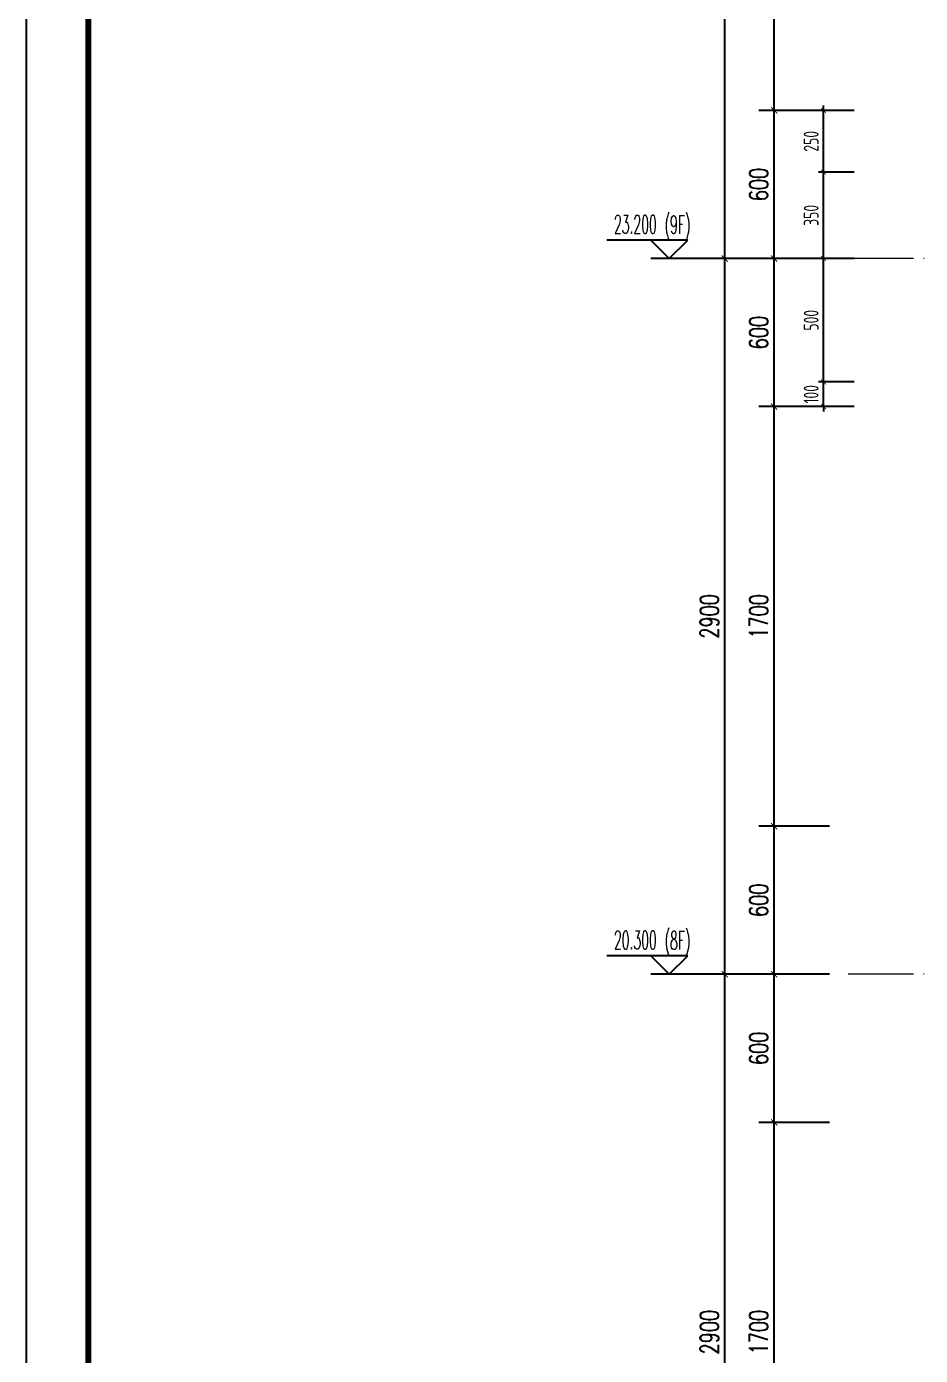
# Model space of a CAD drawing. Extents: x -668857 to 185752, y -270966 to 286822.
# Drawn here: x 36851 to 40474, y 133340 to 138724 of the extents above; entities that cross this region are included whole.
import ezdxf

# ---------------------------------------------------------------- set-up
doc = ezdxf.new("R2010")
doc.units = 0
doc.header["$LTSCALE"] = 1000
doc.linetypes.add('DOTE', pattern=[2.42, 2, -0.2, 0.02, -0.2])
doc.layers.get('0').update_dxf_attribs({"linetype": 'CONTINUOUS'})
doc.layers.get('DEFPOINTS').update_dxf_attribs({"linetype": 'CONTINUOUS'})
for name, color, linetype in [('DIM', 2, 'CONTINUOUS'), ('DIM_ELEV', 3, 'CONTINUOUS'), ('PUB_DIM', 3, 'CONTINUOUS'), ('PUB_TEXT', 2, 'CONTINUOUS')]:
    doc.layers.add(name, color=color, linetype=linetype)
doc.layers.add('DOTE', color=19, linetype='DOTE', lineweight=9)
doc.layers.add('图框', color=9, linetype='CONTINUOUS', lineweight=18)
doc.layers.add('yichutu', color=7, linetype='CONTINUOUS', true_color=0xffffff)
doc.styles.add('_TCH_DIM', font='SIMPLEX.shx', dxfattribs={"width": 0.7, "bigfont": 'GBCBIG.shx'})
doc.styles.add('_TCH_DIM_T3', font='SIMPLEX', dxfattribs={"width": 0.705882, "bigfont": 'GBCBIG'})
doc.styles.add('TSSD_DIMENSION', font='Tssdeng.shx', dxfattribs={"width": 0.7, "bigfont": 'tssdchn.shx'})
doc.dimstyles.new('_TCH_ARCH&&25', dxfattribs={"dimtxt": 74.375, "dimasz": 25, "dimexe": 62.5, "dimexo": 75, "dimgap": 25, "dimtad": 1, "dimdec": 0, "dimzin": 0, "dimdsep": 46, "dimtxsty": '_TCH_DIM_T3', "dimblk": 'ARCHTICK', "dimcen": 0.09, "dimclrt": 7, "dimazin": 0, "dimtfac": 1, "dimtdec": 0, "dimtix": 1, "dimtmove": 2, "dimatfit": 3, "dimldrblk": 'ARCHTICK', "dimfxl": 1, "dimtolj": 1, "dimtzin": 0, "dimarcsym": 0})
doc.dimstyles.new('TSSD_20_20', dxfattribs={"dimtxt": 60, "dimasz": 20, "dimexe": 20, "dimexo": 50, "dimgap": 20, "dimtad": 1, "dimdec": 0, "dimzin": 0, "dimdsep": 46, "dimtxsty": 'TSSD_DIMENSION', "dimblk": 'ARCHTICK', "dimblk1": 'ARCHTICK', "dimblk2": 'ARCHTICK', "dimcen": 0, "dimdle": 20, "dimclrt": 7, "dimadec": 0, "dimazin": 0, "dimtfac": 1, "dimtdec": 0, "dimtix": 1, "dimtmove": 2, "dimatfit": 3, "dimfxl": 1, "dimtolj": 1, "dimtzin": 0, "dimarcsym": 0})

# ---------------------------------------------------------------- blocks, each defined once
blk = doc.blocks.new('GFDDDDRG')
at = {"layer": '图框'}
blk.add_lwpolyline([(923310, -107437), (923310, -159999), (893610, -159999), (893610, -107437)], close=True, dxfattribs=at)
blk.add_lwpolyline([(923310, -107437), (923310, -159999), (893610, -159999), (893610, -107437)], close=True, dxfattribs=at)
at = {"layer": '图框', "const_width": 50}
blk.add_lwpolyline([(894110, -159499), (922810, -159499), (922810, -108687), (894110, -108687)], close=True, dxfattribs=at)
blk = doc.blocks.new('yct-1051-594-26275-14850-25-1002.0')
at = {"layer": 'yichutu', "color": 7, "true_color": 0xffffff}
blk.add_lwpolyline([(0, 0), (0, 14850), (26275, 14850), (26275, 0)], close=True, dxfattribs=at)
blk = doc.blocks.new('_ArchTick')
at = {"color": 0, "linetype": 'ByBlock', "const_width": 0.15}
blk.add_lwpolyline([(-0.5, -0.5), (0.5, 0.5)], dxfattribs=at)
blk = doc.blocks.new('*D1698')
at = {"layer": 'DEFPOINTS', "color": 0, "transparency": 16777216}
for p in [(40081.4, 138384.6), (40256, 138384.6), (40256, 138134.6)]:
    blk.add_point(p, dxfattribs=at)
at = {"layer": 'DIM', "color": 0, "lineweight": -2, "transparency": 16777216}
for p, q in [((40206, 138384.6), (40061.4, 138384.6)), ((40081.4, 138114.6), (40081.4, 138404.6)), ((40206, 138134.6), (40061.4, 138134.6))]:
    blk.add_line(p, q, dxfattribs=at)
at = {"layer": 'DIM', "color": 0, "lineweight": -2, "transparency": 16777216, "xscale": 20, "yscale": 20, "zscale": 20}
for p, rotation in [((40081.4, 138384.6), 90), ((40081.4, 138134.6), 270)]:
    blk.add_blockref('_ArchTick', p, dxfattribs=dict(at, rotation=rotation))
at = {"layer": 'DIM', "color": 7, "transparency": 16777216, "insert": (40031.4, 138259.6), "char_height": 60, "attachment_point": 5, "rotation": 90, "style": 'TSSD_DIMENSION'}
blk.add_mtext('\\A1;250', dxfattribs=at)
blk = doc.blocks.new('*D1699')
at = {"layer": 'DEFPOINTS', "color": 0, "transparency": 16777216}
for p in [(40081.4, 138134.6), (40256, 138134.6), (40256, 137784.6)]:
    blk.add_point(p, dxfattribs=at)
at = {"layer": 'DIM', "color": 0, "lineweight": -2, "transparency": 16777216}
for p, q in [((40081.4, 137764.6), (40081.4, 138154.6)), ((40206, 138134.6), (40061.4, 138134.6)), ((40206, 137784.6), (40061.4, 137784.6))]:
    blk.add_line(p, q, dxfattribs=at)
at = {"layer": 'DIM', "color": 0, "lineweight": -2, "transparency": 16777216, "xscale": 20, "yscale": 20, "zscale": 20}
for p, rotation in [((40081.4, 138134.6), 90), ((40081.4, 137784.6), 270)]:
    blk.add_blockref('_ArchTick', p, dxfattribs=dict(at, rotation=rotation))
at = {"layer": 'DIM', "color": 7, "transparency": 16777216, "insert": (40031.4, 137959.6), "char_height": 60, "attachment_point": 5, "rotation": 90, "style": 'TSSD_DIMENSION'}
blk.add_mtext('\\A1;350', dxfattribs=at)
blk = doc.blocks.new('*D1700')
at = {"layer": 'DEFPOINTS', "color": 0, "transparency": 16777216}
for p in [(40081.4, 137784.6), (40256, 137784.6), (40256, 137284.6)]:
    blk.add_point(p, dxfattribs=at)
at = {"layer": 'DIM', "color": 0, "lineweight": -2, "transparency": 16777216}
for p, q in [((40206, 137784.6), (40061.4, 137784.6)), ((40081.4, 137264.6), (40081.4, 137804.6)), ((40206, 137284.6), (40061.4, 137284.6))]:
    blk.add_line(p, q, dxfattribs=at)
at = {"layer": 'DIM', "color": 0, "lineweight": -2, "transparency": 16777216, "xscale": 20, "yscale": 20, "zscale": 20}
for p, rotation in [((40081.4, 137784.6), 90), ((40081.4, 137284.6), 270)]:
    blk.add_blockref('_ArchTick', p, dxfattribs=dict(at, rotation=rotation))
at = {"layer": 'DIM', "color": 7, "transparency": 16777216, "insert": (40031.4, 137534.6), "char_height": 60, "attachment_point": 5, "rotation": 90, "style": 'TSSD_DIMENSION'}
blk.add_mtext('\\A1;500', dxfattribs=at)
blk = doc.blocks.new('*D1709')
at = {"layer": 'DEFPOINTS', "color": 0, "transparency": 16777216}
for p in [(39881.4, 134284.6), (40181.4, 134284.6), (40181.4, 132584.6)]:
    blk.add_point(p, dxfattribs=at)
at = {"layer": 'PUB_DIM', "color": 0, "lineweight": -2, "transparency": 16777216}
for p, q in [((40106.4, 134284.6), (39818.9, 134284.6)), ((39881.4, 132584.6), (39881.4, 134284.6)), ((40106.4, 132584.6), (39818.9, 132584.6))]:
    blk.add_line(p, q, dxfattribs=at)
at = {"layer": 'PUB_DIM', "color": 0, "lineweight": -2, "transparency": 16777216, "xscale": 25, "yscale": 25, "zscale": 25}
for p, rotation in [((39881.4, 134284.6), 90), ((39881.4, 132584.6), 270)]:
    blk.add_blockref('_ArchTick', p, dxfattribs=dict(at, rotation=rotation))
at = {"layer": 'PUB_DIM', "color": 7, "transparency": 16777216, "insert": (39819.2, 133434.6), "char_height": 74.38, "attachment_point": 5, "rotation": 90, "style": '_TCH_DIM_T3'}
blk.add_mtext('\\A1;1700', dxfattribs=at)
blk = doc.blocks.new('*D1710')
at = {"layer": 'DEFPOINTS', "color": 0, "transparency": 16777216}
for p in [(39881.4, 134884.6), (40181.4, 134884.6), (40181.4, 134284.6)]:
    blk.add_point(p, dxfattribs=at)
at = {"layer": 'PUB_DIM', "color": 0, "lineweight": -2, "transparency": 16777216}
for p, q in [((40106.4, 134884.6), (39818.9, 134884.6)), ((39881.4, 134284.6), (39881.4, 134884.6)), ((40106.4, 134284.6), (39818.9, 134284.6))]:
    blk.add_line(p, q, dxfattribs=at)
at = {"layer": 'PUB_DIM', "color": 0, "lineweight": -2, "transparency": 16777216, "xscale": 25, "yscale": 25, "zscale": 25}
for p, rotation in [((39881.4, 134884.6), 90), ((39881.4, 134284.6), 270)]:
    blk.add_blockref('_ArchTick', p, dxfattribs=dict(at, rotation=rotation))
at = {"layer": 'PUB_DIM', "color": 7, "transparency": 16777216, "insert": (39819.2, 134584.6), "char_height": 74.38, "attachment_point": 5, "rotation": 90, "style": '_TCH_DIM_T3'}
blk.add_mtext('\\A1;600', dxfattribs=at)
blk = doc.blocks.new('*D1711')
at = {"layer": 'DEFPOINTS', "color": 0, "transparency": 16777216}
for p in [(39881.4, 135484.6), (40181.4, 135484.6), (40181.4, 134884.6)]:
    blk.add_point(p, dxfattribs=at)
at = {"layer": 'PUB_DIM', "color": 0, "lineweight": -2, "transparency": 16777216}
for p, q in [((40106.4, 135484.6), (39818.9, 135484.6)), ((39881.4, 134884.6), (39881.4, 135484.6)), ((40106.4, 134884.6), (39818.9, 134884.6))]:
    blk.add_line(p, q, dxfattribs=at)
at = {"layer": 'PUB_DIM', "color": 0, "lineweight": -2, "transparency": 16777216, "xscale": 25, "yscale": 25, "zscale": 25}
for p, rotation in [((39881.4, 135484.6), 90), ((39881.4, 134884.6), 270)]:
    blk.add_blockref('_ArchTick', p, dxfattribs=dict(at, rotation=rotation))
at = {"layer": 'PUB_DIM', "color": 7, "transparency": 16777216, "insert": (39819.2, 135184.6), "char_height": 74.38, "attachment_point": 5, "rotation": 90, "style": '_TCH_DIM_T3'}
blk.add_mtext('\\A1;600', dxfattribs=at)
blk = doc.blocks.new('*D1712')
at = {"layer": 'DEFPOINTS', "color": 0, "transparency": 16777216}
for p in [(39881.4, 137184.6), (40181.4, 137184.6), (40181.4, 135484.6)]:
    blk.add_point(p, dxfattribs=at)
at = {"layer": 'PUB_DIM', "color": 0, "lineweight": -2, "transparency": 16777216}
for p, q in [((40106.4, 137184.6), (39818.9, 137184.6)), ((39881.4, 135484.6), (39881.4, 137184.6)), ((40106.4, 135484.6), (39818.9, 135484.6))]:
    blk.add_line(p, q, dxfattribs=at)
at = {"layer": 'PUB_DIM', "color": 0, "lineweight": -2, "transparency": 16777216, "xscale": 25, "yscale": 25, "zscale": 25}
for p, rotation in [((39881.4, 137184.6), 90), ((39881.4, 135484.6), 270)]:
    blk.add_blockref('_ArchTick', p, dxfattribs=dict(at, rotation=rotation))
at = {"layer": 'PUB_DIM', "color": 7, "transparency": 16777216, "insert": (39819.2, 136334.6), "char_height": 74.38, "attachment_point": 5, "rotation": 90, "style": '_TCH_DIM_T3'}
blk.add_mtext('\\A1;1700', dxfattribs=at)
blk = doc.blocks.new('*D1713')
at = {"layer": 'DEFPOINTS', "color": 0, "transparency": 16777216}
for p in [(39881.4, 137784.6), (40181.4, 137784.6), (40181.4, 137184.6)]:
    blk.add_point(p, dxfattribs=at)
at = {"layer": 'PUB_DIM', "color": 0, "lineweight": -2, "transparency": 16777216}
for p, q in [((40106.4, 137784.6), (39818.9, 137784.6)), ((39881.4, 137184.6), (39881.4, 137784.6)), ((40106.4, 137184.6), (39818.9, 137184.6))]:
    blk.add_line(p, q, dxfattribs=at)
at = {"layer": 'PUB_DIM', "color": 0, "lineweight": -2, "transparency": 16777216, "xscale": 25, "yscale": 25, "zscale": 25}
for p, rotation in [((39881.4, 137784.6), 90), ((39881.4, 137184.6), 270)]:
    blk.add_blockref('_ArchTick', p, dxfattribs=dict(at, rotation=rotation))
at = {"layer": 'PUB_DIM', "color": 7, "transparency": 16777216, "insert": (39819.2, 137484.6), "char_height": 74.38, "attachment_point": 5, "rotation": 90, "style": '_TCH_DIM_T3'}
blk.add_mtext('\\A1;600', dxfattribs=at)
blk = doc.blocks.new('*D1714')
at = {"layer": 'DEFPOINTS', "color": 0, "transparency": 16777216}
for p in [(39881.4, 138384.6), (40181.4, 138384.6), (40181.4, 137784.6)]:
    blk.add_point(p, dxfattribs=at)
at = {"layer": 'PUB_DIM', "color": 0, "lineweight": -2, "transparency": 16777216}
for p, q in [((40106.4, 138384.6), (39818.9, 138384.6)), ((39881.4, 137784.6), (39881.4, 138384.6)), ((40106.4, 137784.6), (39818.9, 137784.6))]:
    blk.add_line(p, q, dxfattribs=at)
at = {"layer": 'PUB_DIM', "color": 0, "lineweight": -2, "transparency": 16777216, "xscale": 25, "yscale": 25, "zscale": 25}
for p, rotation in [((39881.4, 138384.6), 90), ((39881.4, 137784.6), 270)]:
    blk.add_blockref('_ArchTick', p, dxfattribs=dict(at, rotation=rotation))
at = {"layer": 'PUB_DIM', "color": 7, "transparency": 16777216, "insert": (39819.2, 138084.6), "char_height": 74.38, "attachment_point": 5, "rotation": 90, "style": '_TCH_DIM_T3'}
blk.add_mtext('\\A1;600', dxfattribs=at)
blk = doc.blocks.new('*D1715')
at = {"layer": 'DEFPOINTS', "color": 0, "transparency": 16777216}
for p in [(39881.4, 140084.6), (40181.4, 140084.6), (40181.4, 138384.6)]:
    blk.add_point(p, dxfattribs=at)
at = {"layer": 'PUB_DIM', "color": 0, "lineweight": -2, "transparency": 16777216}
for p, q in [((40106.4, 140084.6), (39818.9, 140084.6)), ((39881.4, 138384.6), (39881.4, 140084.6)), ((40106.4, 138384.6), (39818.9, 138384.6))]:
    blk.add_line(p, q, dxfattribs=at)
at = {"layer": 'PUB_DIM', "color": 0, "lineweight": -2, "transparency": 16777216, "xscale": 25, "yscale": 25, "zscale": 25}
for p, rotation in [((39881.4, 140084.6), 90), ((39881.4, 138384.6), 270)]:
    blk.add_blockref('_ArchTick', p, dxfattribs=dict(at, rotation=rotation))
at = {"layer": 'PUB_DIM', "color": 7, "transparency": 16777216, "insert": (39819.2, 139234.6), "char_height": 74.38, "attachment_point": 5, "rotation": 90, "style": '_TCH_DIM_T3'}
blk.add_mtext('\\A1;1700', dxfattribs=at)
blk = doc.blocks.new('*D1720')
at = {"layer": 'DEFPOINTS', "color": 0, "transparency": 16777216}
for p in [(39681.4, 134884.6), (40181.4, 134884.6), (40181.4, 131984.6)]:
    blk.add_point(p, dxfattribs=at)
at = {"layer": 'PUB_DIM', "color": 0, "lineweight": -2, "transparency": 16777216}
for p, q in [((40106.4, 134884.6), (39618.9, 134884.6)), ((39681.4, 131984.6), (39681.4, 134884.6)), ((40106.4, 131984.6), (39618.9, 131984.6))]:
    blk.add_line(p, q, dxfattribs=at)
at = {"layer": 'PUB_DIM', "color": 0, "lineweight": -2, "transparency": 16777216, "xscale": 25, "yscale": 25, "zscale": 25}
for p, rotation in [((39681.4, 134884.6), 90), ((39681.4, 131984.6), 270)]:
    blk.add_blockref('_ArchTick', p, dxfattribs=dict(at, rotation=rotation))
at = {"layer": 'PUB_DIM', "color": 7, "transparency": 16777216, "insert": (39619.2, 133434.6), "char_height": 74.38, "attachment_point": 5, "rotation": 90, "style": '_TCH_DIM_T3'}
blk.add_mtext('\\A1;2900', dxfattribs=at)
blk = doc.blocks.new('*D1721')
at = {"layer": 'DEFPOINTS', "color": 0, "transparency": 16777216}
for p in [(39681.4, 137784.6), (40181.4, 137784.6), (40181.4, 134884.6)]:
    blk.add_point(p, dxfattribs=at)
at = {"layer": 'PUB_DIM', "color": 0, "lineweight": -2, "transparency": 16777216}
for p, q in [((40106.4, 137784.6), (39618.9, 137784.6)), ((39681.4, 134884.6), (39681.4, 137784.6)), ((40106.4, 134884.6), (39618.9, 134884.6))]:
    blk.add_line(p, q, dxfattribs=at)
at = {"layer": 'PUB_DIM', "color": 0, "lineweight": -2, "transparency": 16777216, "xscale": 25, "yscale": 25, "zscale": 25}
for p, rotation in [((39681.4, 137784.6), 90), ((39681.4, 134884.6), 270)]:
    blk.add_blockref('_ArchTick', p, dxfattribs=dict(at, rotation=rotation))
at = {"layer": 'PUB_DIM', "color": 7, "transparency": 16777216, "insert": (39619.2, 136334.6), "char_height": 74.38, "attachment_point": 5, "rotation": 90, "style": '_TCH_DIM_T3'}
blk.add_mtext('\\A1;2900', dxfattribs=at)
blk = doc.blocks.new('*D1722')
at = {"layer": 'DEFPOINTS', "color": 0, "transparency": 16777216}
for p in [(39681.4, 140684.6), (40181.4, 140684.6), (40181.4, 137784.6)]:
    blk.add_point(p, dxfattribs=at)
at = {"layer": 'PUB_DIM', "color": 0, "lineweight": -2, "transparency": 16777216}
for p, q in [((40106.4, 140684.6), (39618.9, 140684.6)), ((39681.4, 137784.6), (39681.4, 140684.6)), ((40106.4, 137784.6), (39618.9, 137784.6))]:
    blk.add_line(p, q, dxfattribs=at)
at = {"layer": 'PUB_DIM', "color": 0, "lineweight": -2, "transparency": 16777216, "xscale": 25, "yscale": 25, "zscale": 25}
for p, rotation in [((39681.4, 140684.6), 90), ((39681.4, 137784.6), 270)]:
    blk.add_blockref('_ArchTick', p, dxfattribs=dict(at, rotation=rotation))
at = {"layer": 'PUB_DIM', "color": 7, "transparency": 16777216, "insert": (39619.2, 139234.6), "char_height": 74.38, "attachment_point": 5, "rotation": 90, "style": '_TCH_DIM_T3'}
blk.add_mtext('\\A1;2900', dxfattribs=at)
blk = doc.blocks.new('*D1815')
at = {"layer": 'DEFPOINTS', "color": 0, "transparency": 16777216}
for p in [(40081.4, 137284.6), (40256, 137284.6), (40256, 137184.6)]:
    blk.add_point(p, dxfattribs=at)
at = {"layer": 'DIM', "color": 0, "lineweight": -2, "transparency": 16777216}
for p, q in [((40081.4, 137284.6), (40081.4, 137304.6)), ((40206, 137284.6), (40061.4, 137284.6)), ((40081.4, 137184.6), (40081.4, 137284.6)), ((40206, 137184.6), (40061.4, 137184.6)), ((40081.4, 137184.6), (40081.4, 137164.6))]:
    blk.add_line(p, q, dxfattribs=at)
at = {"layer": 'DIM', "color": 0, "lineweight": -2, "transparency": 16777216, "xscale": 20, "yscale": 20, "zscale": 20}
for p, rotation in [((40081.4, 137284.6), 270), ((40081.4, 137184.6), 90)]:
    blk.add_blockref('_ArchTick', p, dxfattribs=dict(at, rotation=rotation))
at = {"layer": 'DIM', "color": 7, "transparency": 16777216, "insert": (40031.4, 137234.6), "char_height": 60, "attachment_point": 5, "rotation": 90, "style": 'TSSD_DIMENSION'}
blk.add_mtext('\\A1;100', dxfattribs=at)
blk = doc.blocks.new('20210902.15310664')
at = {"layer": 'DOTE', "color": 1, "linetype": 'DOTE', "ltscale": 0.2}
for p, q in [((81211.7, -117645.9), (78043, -117645.9)), ((81211.7, -120545.9), (78043, -120545.9))]:
    blk.add_line(p, q, dxfattribs=at)

msp = doc.modelspace()

# ---------------------------------------------------------------- linework, layer by layer
at = {"layer": 'DIM_ELEV'}
for p, q in [((39531.35, 137859.56), (39203.35, 137859.56)), ((39456.35, 137784.56), (39381.35, 137859.56)), ((39456.35, 137784.56), (39531.35, 137859.56)), ((39881.35, 137784.56), (39381.35, 137784.56))]:
    msp.add_line(p, q, dxfattribs=at)
at = {"layer": 'DIM_ELEV', "color": 1}
for p, q in [((39531.35, 134959.56), (39203.35, 134959.56)), ((39456.35, 134884.56), (39381.35, 134959.56)), ((39456.35, 134884.56), (39531.35, 134959.56)), ((39881.35, 134884.56), (39381.35, 134884.56))]:
    msp.add_line(p, q, dxfattribs=at)

# ---------------------------------------------------------------- block references
at = {"xscale": 0.5, "yscale": 0.5, "zscale": 0.5}
msp.add_blockref('GFDDDDRG', (-409953.44, 198011.07), dxfattribs=at)
at = {"layer": 'DOTE'}
msp.add_blockref('20210902.15310664', (-37861.63, 255430.45), dxfattribs=at)
at = {"layer": 'yichutu', "rotation": 270}
msp.add_blockref('yct-1051-594-26275-14850-25-1002.0', (36851.45, 144292.59), dxfattribs=at)

# ---------------------------------------------------------------- texts
at = {"layer": 'PUB_TEXT', "style": '_TCH_DIM', "width": 0.494118}
for s, p in [('23.200', (39232.25, 137885.81)), ('(9F)', (39437.65, 137884.59))]:
    msp.add_text(s, height=74.375, dxfattribs=at).set_placement(p)
at = {"layer": 'PUB_TEXT', "color": 1, "style": '_TCH_DIM', "width": 0.494118}
for s, p in [('20.300', (39232.25, 134985.81)), ('(8F)', (39437.65, 134984.59))]:
    msp.add_text(s, height=74.375, dxfattribs=at).set_placement(p)

# ---------------------------------------------------------------- dimensions: what is measured, and where the dimension line sits
at = {"layer": 'DIM'}
for p1, p2, picture, middle in [((40255.96, 138134.56), (40255.96, 138384.56), '*D1698', (40031.35, 138259.56)), ((40255.96, 137784.56), (40255.96, 138134.56), '*D1699', (40031.35, 137959.56)), ((40255.96, 137284.56), (40255.96, 137784.56), '*D1700', (40031.35, 137534.56)), ((40255.96, 137184.55), (40255.96, 137284.56), '*D1815', (40031.35, 137234.56))]:
    dim = msp.add_aligned_dim(p1=p1, p2=p2, distance=174.61, dimstyle='TSSD_20_20', dxfattribs=at)
    dim.commit()
    dim.dimension.update_dxf_attribs({"geometry": picture, "text_midpoint": middle})
at = {"layer": 'PUB_DIM'}
for p1, p2, distance, picture, middle in [((40181.35, 137784.56), (40181.35, 140684.56), 500, '*D1722', (39619.17, 139234.56)), ((40181.35, 138384.56), (40181.35, 140084.56), 300, '*D1715', (39819.17, 139234.56)), ((40181.35, 137784.56), (40181.35, 138384.56), 300, '*D1714', (39819.17, 138084.56)), ((40181.35, 134884.56), (40181.35, 137784.56), 500, '*D1721', (39619.17, 136334.56)), ((40181.35, 137184.55), (40181.35, 137784.56), 300, '*D1713', (39819.17, 137484.56)), ((40181.35, 135484.56), (40181.35, 137184.55), 300, '*D1712', (39819.17, 136334.56)), ((40181.35, 134884.56), (40181.35, 135484.56), 300, '*D1711', (39819.17, 135184.56)), ((40181.35, 131984.56), (40181.35, 134884.56), 500, '*D1720', (39619.17, 133434.56)), ((40181.35, 134284.56), (40181.35, 134884.56), 300, '*D1710', (39819.17, 134584.56)), ((40181.35, 132584.56), (40181.35, 134284.56), 300, '*D1709', (39819.17, 133434.56))]:
    dim = msp.add_aligned_dim(p1=p1, p2=p2, distance=distance, dimstyle='_TCH_ARCH&&25', dxfattribs=at)
    dim.commit()
    dim.dimension.update_dxf_attribs({"geometry": picture, "text_midpoint": middle})

doc.saveas('drawing.dxf')
